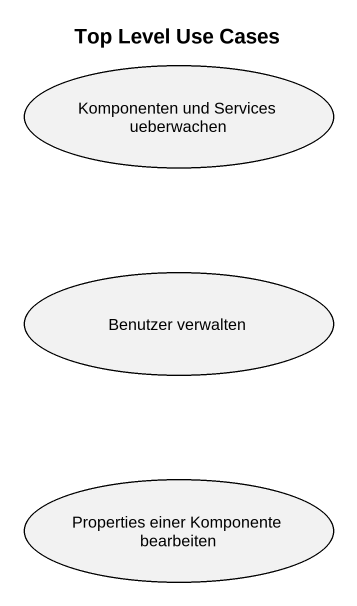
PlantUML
@startuml
title Top Level Use Cases
usecase "Komponenten und Services ueberwachen" as Komponenten_und_Services
usecase "Benutzer verwalten" as Benutzer_verwalten
usecase "Properties einer Komponente bearbeiten" as Properties_einer_Komponente
@enduml
